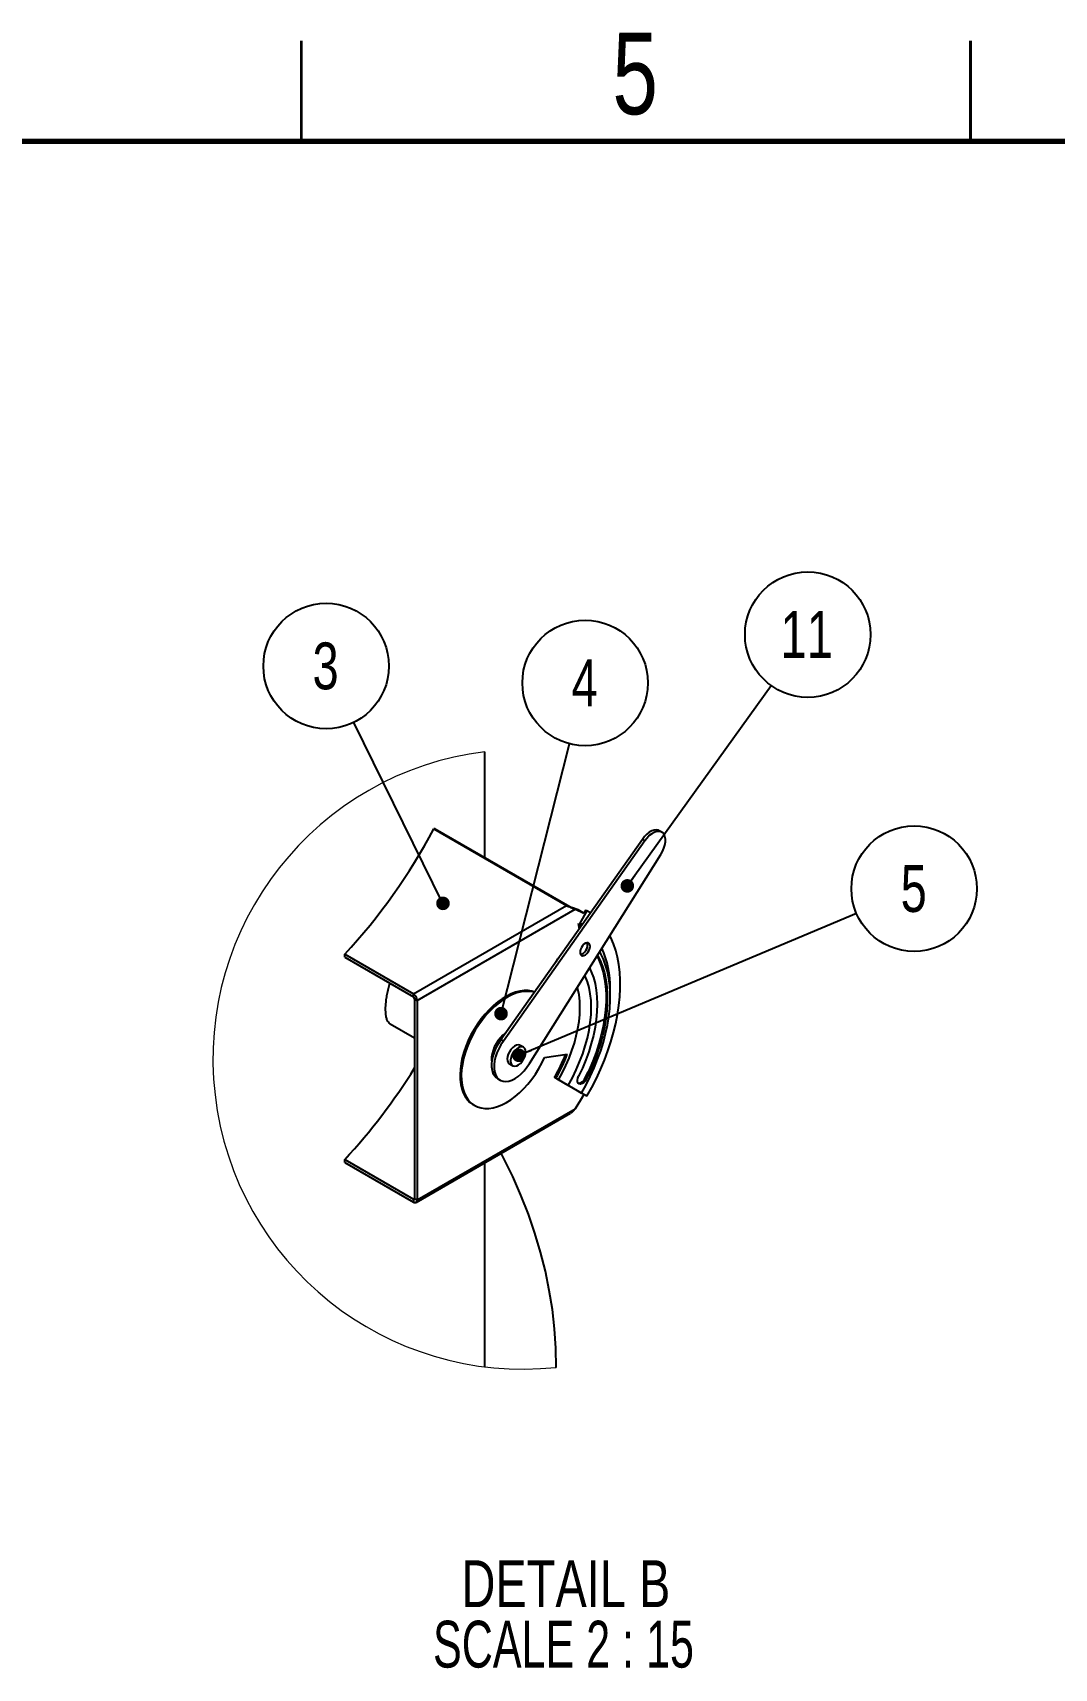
# Model space of a CAD drawing. Header units: millimetres. Extents: x 2 to 418, y 2 to 295.
# Drawn here: x 139.9 to 216.3, y 172.9 to 295.1 of the extents above; entities that cross this region are included whole.
import ezdxf

# ---------------------------------------------------------------- set-up
doc = ezdxf.new("R2010")
doc.units = ezdxf.units.MM
doc.layers.add('RED_DIMENSION', color=1, linetype='Continuous')
doc.styles.add('SLDTEXTSTYLE0', font='TXT', dxfattribs={"width": 0.75})
doc.styles.add('SLDTEXTSTYLE6', font='TXT', dxfattribs={"width": 0.6875})
doc.dimstyles.new('SLDDIMSTYLE0', dxfattribs={"dimtxt": 0.18, "dimasz": 1.016, "dimexe": 0, "dimexo": 0.0625, "dimgap": 0, "dimtad": 0, "dimtih": 1, "dimtoh": 1, "dimdec": 0, "dimrnd": 1e-09, "dimzin": 0, "dimdsep": 46, "dimtxsty": 'Standard', "dimblk1": 'DOT', "dimblk2": 'DOT', "dimsah": 1, "dimcen": 0.09, "dimadec": 0, "dimazin": 0, "dimtfac": 1.016, "dimtdec": 0, "dimtofl": 0, "dimtmove": 0, "dimatfit": 3, "dimldrblk": 'DOT', "dimfxl": 0, "dimfrac": 2, "dimtolj": 1, "dimtzin": 0, "dimarcsym": 0})

# ---------------------------------------------------------------- blocks, each defined once
blk = doc.blocks.new('SW_NOTE_8')
at = {"color": 0, "linetype": 'Continuous', "lineweight": 0, "char_height": 3.5, "attachment_point": 2}
for s, insert, style in [('DETAIL B', (9.13, 4.51), 'SLDTEXTSTYLE0'), ('SCALE 2 : 15', (8.95, -0.01), 'SLDTEXTSTYLE6')]:
    blk.add_mtext(s, dxfattribs=dict(at, insert=insert, style=style))
blk = doc.blocks.new('SW_NOTE_9')
at = {"layer": 'RED_DIMENSION', "color": 0}
blk.add_circle((2.74, 3.81), 4.69, dxfattribs=at)
at = {"layer": 'RED_DIMENSION', "color": 0, "insert": (2.66, 5.57), "char_height": 3.5, "attachment_point": 2, "style": 'SLDTEXTSTYLE0'}
blk.add_mtext('11', dxfattribs=at)
blk = doc.blocks.new('_DOT')
at = {"color": 0, "linetype": 'ByBlock', "lineweight": -2}
blk.add_line((-0.5, 0), (-1, 0), dxfattribs=at)
at = {"color": 0, "linetype": 'ByBlock', "const_width": 0.5}
blk.add_lwpolyline([(-0.25, 0, 1), (0.25, 0, 1)], format="xyb", close=True, dxfattribs=at)
blk = doc.blocks.new('SW_NOTE_10')
at = {"layer": 'RED_DIMENSION', "color": 0}
blk.add_circle((1.16, 4.55), 4.69, dxfattribs=at)
at = {"layer": 'RED_DIMENSION', "color": 0, "insert": (1.12, 6.31), "char_height": 3.5, "attachment_point": 2, "style": 'SLDTEXTSTYLE0'}
blk.add_mtext('4', dxfattribs=at)
blk = doc.blocks.new('SW_NOTE_11')
at = {"layer": 'RED_DIMENSION', "color": 0}
blk.add_circle((-2.07, 4.21), 4.69, dxfattribs=at)
at = {"layer": 'RED_DIMENSION', "color": 0, "insert": (-2.11, 5.97), "char_height": 3.5, "attachment_point": 2, "style": 'SLDTEXTSTYLE0'}
blk.add_mtext('3', dxfattribs=at)
blk = doc.blocks.new('SW_NOTE_12')
at = {"layer": 'RED_DIMENSION', "color": 0}
blk.add_circle((4.32, 1.82), 4.69, dxfattribs=at)
at = {"layer": 'RED_DIMENSION', "color": 0, "insert": (4.29, 3.58), "char_height": 3.5, "attachment_point": 2, "style": 'SLDTEXTSTYLE0'}
blk.add_mtext('5', dxfattribs=at)

msp = doc.modelspace()

# ---------------------------------------------------------------- linework, layer by layer
at = {"color": 7, "linetype": 'Continuous', "lineweight": 35}
for p, q in [((160, 287), (160, 294.5)), ((210, 294.5), (210, 287)), ((210, 287), (210, 294.5))]:
    msp.add_line(p, q, dxfattribs=at)
at = {"color": 7, "linetype": 'Continuous', "lineweight": 70}
msp.add_line((10, 287), (410, 287), dxfattribs=at)
at = {"color": 7, "linetype": 'Continuous', "lineweight": 25}
for p, q in [((173.71139, 233.4669), (173.71139, 241.37129)), ((170.00474, 235.6067), (169.88868, 235.59987)), ((169.88868, 235.59987), (179.80043, 229.87794)), ((170.00474, 235.6067), (180.05296, 229.80599)), ((185.47913, 234.8231), (174.90707, 219.8473)), ((185.66769, 234.71424), (185.47913, 234.8231)), ((186.92337, 235.35897), (186.7348, 235.46782)), ((185.66769, 234.71424), (175.09563, 219.73845)), ((177.03117, 218.06268), (186.84582, 233.69423)), ((168.36409, 223.27589), (179.80043, 229.87794)), ((168.64694, 222.78599), (180.45493, 229.6026)), ((181.33519, 229.47932), (180.80186, 228.55556)), ((181.11279, 229.2998), (180.92423, 229.40865)), ((181.24091, 229.53375), (181.10757, 229.30281)), ((181.33519, 229.47932), (181.24091, 229.53375)), ((181.59245, 229.31744), (181.33519, 229.47932)), ((180.68142, 228.55154), (180.75305, 228.1284)), ((180.80186, 228.55556), (180.85075, 228.26678)), ((180.97801, 228.44706), (180.80186, 228.55556)), ((163.23239, 226.23836), (168.36409, 223.27589)), ((163.23239, 226.02062), (163.23239, 226.23836)), ((181.33852, 227.09258), (181.3624, 227.06948)), ((163.23239, 226.02062), (168.36409, 223.05815)), ((179.14063, 225.8828), (179.01866, 225.67156)), ((179.178, 225.89726), (179.14063, 225.8828)), ((168.36409, 223.05815), (168.36409, 223.27589)), ((168.45838, 222.89485), (168.64694, 222.78599)), ((168.45838, 222.89485), (168.45838, 207.97937)), ((168.64694, 222.78599), (168.64694, 207.87051)), ((183.07128, 223.17165), (183.06555, 223.66792)), ((166.62153, 221.03819), (168.45838, 219.9778)), ((175.09563, 219.73845), (174.90707, 219.8473)), ((176.58949, 219.28666), (176.35083, 219.42444)), ((175.55089, 218.03876), (175.78955, 217.90098)), ((178.15792, 218.52376), (179.86377, 218.76599)), ((174.66239, 216.93514), (174.85095, 216.82629)), ((179.00755, 216.96632), (178.91327, 217.02075)), ((179.14063, 216.88945), (178.91327, 217.02075)), ((179.20755, 216.85082), (179.00755, 216.96632)), ((179.86405, 216.47177), (179.14063, 216.88945)), ((179.93098, 216.43314), (179.20755, 216.85082)), ((180.80882, 215.92619), (179.86405, 216.47177)), ((180.93098, 215.85566), (179.93098, 216.43314)), ((181.19316, 216.94465), (181.28744, 216.89022)), ((180.68142, 215.99968), (180.80882, 215.92619)), ((180.80186, 215.93015), (180.93098, 215.85566)), ((181.33519, 215.62216), (180.80186, 215.93015)), ((181.24091, 215.67659), (181.11327, 215.7503)), ((181.33519, 215.62216), (181.24091, 215.67659)), ((168.56408, 207.68737), (180.11621, 214.35628)), ((168.64694, 207.87051), (180.45493, 214.68712)), ((172.8468, 214.98112), (172.94108, 214.92669)), ((163.23239, 210.8874), (168.36409, 207.92492)), ((163.23239, 210.66965), (163.23239, 210.8874)), ((163.23239, 210.66965), (168.36409, 207.70718)), ((173.71139, 195.39742), (173.71139, 210.65886)), ((168.36409, 207.92492), (168.36409, 207.70718)), ((168.45838, 207.97937), (168.64694, 207.87051))]:
    msp.add_line(p, q, dxfattribs=at)
at = {"color": 8, "linetype": 'Continuous', "lineweight": 25}
msp.add_line((168.45838, 207.97935), (168.36409, 207.92492), dxfattribs=at)
at = {"color": 7, "linetype": 'Continuous', "lineweight": 25, "flags": 128}
for points in [[(186.7348, 235.46782), (186.67526, 235.49654), (186.52287, 235.52932), (186.353, 235.51537), (186.17219, 235.45521), (185.98738, 235.35116), (185.80568, 235.20721), (185.63406, 235.02891), (185.47913, 234.8231)], [(186.84582, 233.69423), (186.97811, 233.91965), (187.08268, 234.15599), (187.15551, 234.3942), (187.19381, 234.6251), (187.19609, 234.83983), (187.16228, 235.03013), (187.09366, 235.18869), (186.99289, 235.30943), (186.86382, 235.38769), (186.71143, 235.42047), (186.54156, 235.40651), (186.36075, 235.34635), (186.17594, 235.2423), (185.99424, 235.09836), (185.82262, 234.92005), (185.66769, 234.71424)], [(180.92423, 229.40865), (180.66706, 229.54463), (180.26637, 229.71145)], [(180.45493, 229.6026), (180.85562, 229.43578), (181.11279, 229.2998)], [(181.33519, 215.62216), (181.70009, 216.28154), (182.03988, 216.95199), (182.3532, 217.63086), (182.63882, 218.31548), (182.89563, 219.00315), (183.12259, 219.69114), (183.31883, 220.37675), (183.48355, 221.05727), (183.61612, 221.73002), (183.716, 222.39234), (183.78281, 223.04161), (183.81629, 223.67527), (183.81629, 224.29083), (183.78281, 224.88585), (183.716, 225.45798), (183.61612, 226.00497), (183.48355, 226.52466), (183.31883, 227.01499), (183.12259, 227.47404), (183.04197, 227.63594)], [(181.33492, 226.28193), (181.43218, 226.40317), (181.50851, 226.54254), (181.55711, 226.68765), (181.57368, 226.82561), (181.55674, 226.94416), (181.5078, 227.03277), (181.4312, 227.08356), (181.33375, 227.09202), (181.22411, 227.0574), (181.11202, 226.98278), (181.00745, 226.87478), (180.91968, 226.74301), (180.85651, 226.59916), (180.82355, 226.45603), (180.82374, 226.32632), (180.85706, 226.22157), (180.92053, 226.15109), (181.00854, 226.12113), (181.11326, 226.13435), (181.22537, 226.18959), (181.33492, 226.28193)], [(180.93098, 215.85566), (181.27165, 216.47356), (181.58664, 217.10249), (181.87447, 217.73952), (182.13381, 218.38168), (182.36343, 219.02599), (182.56228, 219.66943), (182.72942, 220.309), (182.86408, 220.94173), (182.96563, 221.56466), (183.0336, 222.17488), (183.06765, 222.76956), (183.06765, 223.34593), (183.0336, 223.90128), (182.96563, 224.43304), (182.86408, 224.93873), (182.72942, 225.41598), (182.56228, 225.86257), (182.36343, 226.27642), (182.28058, 226.42328)], [(181.52545, 225.22062), (181.66123, 224.93104), (181.81907, 224.50351), (181.94276, 224.04406), (182.03162, 223.55527), (182.08513, 223.0399), (182.103, 222.50086), (182.08513, 221.94119), (182.03162, 221.36404), (181.94276, 220.77266), (181.81907, 220.17039), (181.66123, 219.56063), (181.47014, 218.9468), (181.24687, 218.33237), (180.99269, 217.72081), (180.70902, 217.11556)], [(182.07997, 226.10379), (182.22315, 225.8137), (182.40006, 225.36796), (182.54269, 224.88925), (182.65029, 224.38001), (182.72233, 223.84284), (182.75846, 223.28046), (182.75846, 222.69574), (182.72233, 222.09167), (182.65029, 221.47131), (182.54269, 220.83783), (182.40006, 220.19445), (182.22315, 219.54446), (182.01286, 218.89116), (181.77023, 218.23787), (181.49654, 217.58793), (181.19316, 216.94465)], [(182.11396, 226.15792), (182.31744, 225.75927), (182.49434, 225.31353), (182.63697, 224.83483), (182.74457, 224.32559), (182.81662, 223.78841), (182.85273, 223.22603), (182.85273, 222.64132), (182.81662, 222.03724), (182.74457, 221.41688), (182.63697, 220.7834), (182.49434, 220.14003), (182.31744, 219.49003), (182.10714, 218.83673), (181.86452, 218.18344), (181.59082, 217.53351), (181.28744, 216.89022)], [(179.20755, 216.85082), (179.49901, 217.38317), (179.76483, 217.926), (180.00337, 218.47596), (180.21317, 219.02968), (180.39293, 219.58373), (180.54154, 220.13469), (180.65809, 220.67918), (180.74186, 221.21383), (180.79232, 221.73534), (180.80918, 222.24051), (180.79232, 222.72622), (180.74186, 223.18946), (180.65809, 223.6274), (180.61988, 223.77833)], [(179.93098, 216.43314), (180.2452, 217.00707), (180.53178, 217.59229), (180.78896, 218.18522), (181.01515, 218.78218), (181.20894, 219.3795), (181.36916, 219.9735), (181.49481, 220.56051), (181.58512, 221.13692), (181.63953, 221.69917), (181.6577, 222.2438), (181.63953, 222.76744), (181.58512, 223.26687), (181.49481, 223.73901), (181.36916, 224.18095), (181.20894, 224.58996), (181.17517, 224.66271)], [(177.41794, 223.40407), (177.21596, 223.46721), (176.93386, 223.51299), (176.63531, 223.51616), (176.32323, 223.47667), (176.00066, 223.39491), (175.67075, 223.27168), (175.33671, 223.10819), (175.00179, 222.90601), (174.66925, 222.66713), (174.34234, 222.39387), (174.02424, 222.08889), (173.71804, 221.75516), (173.42674, 221.39594), (173.15317, 221.01472), (172.89999, 220.61522), (172.66967, 220.20133), (172.46446, 219.77708), (172.28636, 219.34661), (172.13708, 218.9141), (172.01811, 218.48378), (171.9306, 218.05984), (171.87538, 217.6464), (171.85301, 217.24749), (171.8637, 216.867), (171.90734, 216.50864), (171.98353, 216.17589), (172.0915, 215.87201), (172.2302, 215.59995), (172.39829, 215.36235), (172.59414, 215.16154), (172.81582, 214.99947), (172.8468, 214.98112)], [(177.40552, 223.38647), (177.31025, 223.41278), (177.02814, 223.45857), (176.72959, 223.46173), (176.41751, 223.42224), (176.09494, 223.34048), (175.76503, 223.21726), (175.43099, 223.05376), (175.09606, 222.85159), (174.76353, 222.6127), (174.43661, 222.33944), (174.11852, 222.03446), (173.81232, 221.70074), (173.52101, 221.34151), (173.24745, 220.96029), (172.99427, 220.56079), (172.76395, 220.1469), (172.55874, 219.72265), (172.38064, 219.29218), (172.23137, 218.85968), (172.11239, 218.42936), (172.02487, 218.00541), (171.96966, 217.59197), (171.94729, 217.19306), (171.95797, 216.81257), (172.00163, 216.45421), (172.0778, 216.12147), (172.18578, 215.81758), (172.32448, 215.54552), (172.49257, 215.30792), (172.68842, 215.10711), (172.9101, 214.94505), (173.15547, 214.8233), (173.42213, 214.74305), (173.70747, 214.7051), (174.00874, 214.70981), (174.32298, 214.75712), (174.64714, 214.84659), (174.97805, 214.97733), (175.3125, 215.14809), (175.64723, 215.35718), (175.97898, 215.60258), (176.3045, 215.8819), (176.62064, 216.1924), (176.92431, 216.53108), (177.21255, 216.89462), (177.48257, 217.27949), (177.73171, 217.68194), (177.95756, 218.09805), (178.15792, 218.52376), (178.15792, 218.52376)], [(175.25057, 220.33389), (175.24228, 220.3283), (175.04806, 220.17664), (174.86275, 219.99177), (174.69195, 219.77931), (174.54088, 219.54571), (174.41412, 219.29808), (174.31551, 219.04393), (174.24806, 218.791), (174.21382, 218.54695), (174.21382, 218.31922), (174.22473, 218.22583)], [(175.10721, 220.13081), (175.07842, 220.13675), (175.00774, 220.13995)], [(174.90707, 219.8473), (174.72106, 219.57401), (174.55881, 219.28396), (174.42404, 218.98379), (174.31983, 218.68035), (174.24853, 218.38056), (174.2118, 218.09127), (174.21047, 217.81908), (174.24455, 217.57021), (174.31329, 217.35034), (174.41511, 217.16449), (174.54768, 217.01689), (174.66239, 216.93514)], [(174.25962, 218.84403), (174.31766, 218.76207), (174.33869, 218.74284)], [(175.09563, 219.73845), (174.90962, 219.46515), (174.74738, 219.17511), (174.61261, 218.87493), (174.50839, 218.57149), (174.4371, 218.2717), (174.40037, 217.98241), (174.39902, 217.71023), (174.43312, 217.46136), (174.50185, 217.24149), (174.60367, 217.05563), (174.73623, 216.90804), (174.89653, 216.80207), (175.0809, 216.74015), (175.28513, 216.7237), (175.50455, 216.75308), (175.73416, 216.82763), (175.96872, 216.94564), (176.20287, 217.10442), (176.43127, 217.30035), (176.6487, 217.52895), (176.8502, 217.78501), (177.03117, 218.06268)], [(176.35083, 219.42444), (176.31849, 219.4403), (176.20002, 219.46189), (176.06589, 219.43759), (175.92454, 219.36893), (175.78484, 219.26022), (175.65557, 219.1183), (175.54485, 218.95208), (175.45964, 218.772), (175.40531, 218.58939), (175.38525, 218.41571), (175.40073, 218.26188), (175.45077, 218.13757), (175.53224, 218.05058), (175.55089, 218.03876)], [(176.73743, 218.74767), (176.75521, 218.92038), (176.73743, 219.07258), (176.68523, 219.19469), (176.60189, 219.27904), (176.49263, 219.32034), (176.36433, 219.31599), (176.22504, 219.26627), (176.08352, 219.17429), (175.94866, 219.04584), (175.82894, 218.88899), (175.73187, 218.71359), (175.66356, 218.53066), (175.62829, 218.3517), (175.62829, 218.18796), (175.66356, 218.04972), (175.73187, 217.94567), (175.82894, 217.88234), (175.94866, 217.86371), (176.08352, 217.89097), (176.22504, 217.96238), (176.36433, 218.07347), (176.49263, 218.21726), (176.60189, 218.38471), (176.68523, 218.56529), (176.73743, 218.74767)], [(181.28744, 216.89022), (181.19818, 216.75231), (181.09037, 216.63923), (180.97426, 216.56176), (180.86092, 216.52727), (180.76115, 216.53907), (180.68447, 216.59601), (180.63817, 216.69269), (180.62667, 216.81987), (180.65106, 216.96545), (180.70902, 217.11556)], [(181.19316, 216.94465), (181.1039, 216.80674), (180.99608, 216.69365), (180.87997, 216.61618), (180.76664, 216.5817), (180.69366, 216.58533)], [(181.16083, 216.88819), (181.36962, 217.31265), (181.42999, 217.4407)], [(181.11327, 215.7503), (180.85562, 215.31657), (180.45493, 214.68712)], [(179.04447, 195.35698), (179.01199, 196.78935), (178.9138, 198.23203), (178.75023, 199.67272), (178.52138, 201.11046), (178.22742, 202.54424), (177.86855, 203.97308), (177.44501, 205.39602), (176.9571, 206.81206), (176.40513, 208.22025), (175.7895, 209.61962), (175.11064, 211.0092), (174.92786, 211.36111)]]:
    msp.add_lwpolyline(points, dxfattribs=at)
at = {"color": 7, "linetype": 'Continuous', "lineweight": 18}
msp.add_arc((176.55237, 218.38435), 23.16183, 97.0455154, 276.1767123, dxfattribs=at)
at = {"color": 7, "linetype": 'Continuous', "lineweight": 25}
for centre, radius, start, end in [((130.97753, 256.21964), 44.03695, 317.0921639, 332.0800133), ((180.75152, 226.78123), 0.56093, 280.4082226, 331.3192687), ((180.7822, 226.89863), 0.60198, 320.0418659, 18.9043332), ((175.93393, 223.78604), 7.13259, 359.0510587, 24.029832), ((168.03286, 222.75805), 0.61471, 2.6050367, 57.3951148), ((168.25368, 222.88553), 0.20491, 2.6066711, 57.39647), ((129.57564, 241.98523), 45.82414, 317.2629905, 328.0511581), ((168.149, 223.24614), 12.43483, 329.9575396, 338.7965721), ((168.25785, 223.18413), 12.41842, 329.9541863, 339.1592109), ((168.4009, 207.97005), 0.05823, 230.795055, 9.2126698), ((168.47451, 207.84254), 0.17468, 230.7967541, 9.2137593)]:
    msp.add_arc(centre, radius, start, end, dxfattribs=at)
for points, knots in [([(179.80043, 229.87794), (179.8263, 229.86385), (179.88017, 229.83452), (179.98082, 229.78806), (180.1203, 229.72869), (180.28385, 229.66466), (180.40241, 229.62165), (180.45493, 229.6026)], [0, 0, 0, 0, 0.1243299, 0.258805435, 0.467672455, 0.764176183, 1, 1, 1, 1]), ([(180.05296, 229.80599), (180.05674, 229.80385), (180.06826, 229.79734), (180.0917, 229.78526), (180.12829, 229.76771), (180.17936, 229.74521), (180.22707, 229.72573), (180.25805, 229.71448), (180.26637, 229.71145)], [0, 0, 0, 0, 0.055779243, 0.169790081, 0.338600668, 0.576811311, 0.88628412, 1, 1, 1, 1]), ([(166.62153, 221.03819), (166.57644, 221.07542), (166.4713, 221.16221), (166.38374, 221.37309), (166.31971, 221.63549), (166.29025, 221.94262), (166.28912, 222.29114), (166.31623, 222.66243), (166.36967, 223.05775), (166.44821, 223.4625), (166.52887, 223.80345), (166.59014, 224.00478), (166.61019, 224.07065)], [0, 0, 0, 0, 0.054982648, 0.128194161, 0.210697198, 0.312986984, 0.420367417, 0.542258923, 0.666870617, 0.799763594, 0.934488996, 1, 1, 1, 1]), ([(180.45493, 214.68712), (180.38602, 214.59478), (180.2896, 214.46557), (180.1529, 214.38337), (180.11388, 214.35992)], [0, 0, 0, 0, 0.714618258, 1, 1, 1, 1])]:
    msp.add_open_spline(points, degree=3, knots=knots, dxfattribs=at)

# ---------------------------------------------------------------- block references
at = {"color": 7, "linetype": 'Continuous', "lineweight": 0}
msp.add_blockref('SW_NOTE_8', (170.63223, 176.42722), dxfattribs=at)
at = {"layer": 'RED_DIMENSION'}
for name, p in [('SW_NOTE_9', (195.09494, 246.31482)), ('SW_NOTE_11', (163.91634, 243.5665)), ('SW_NOTE_10', (180.03847, 241.96278)), ('SW_NOTE_12', (201.46412, 229.31589))]:
    msp.add_blockref(name, p, dxfattribs=at)

# ---------------------------------------------------------------- texts
at = {"color": 7, "linetype": 'Continuous', "lineweight": 0, "insert": (184.93862, 295.11369), "char_height": 6.096, "attachment_point": 2, "style": 'SLDTEXTSTYLE0'}
msp.add_mtext('5', dxfattribs=at)

# ---------------------------------------------------------------- leaders
at = {"layer": 'RED_DIMENSION'}
for points in [[(184.35148, 231.34368), (195.09494, 246.31482)], [(170.57675, 230.03622), (163.91634, 243.5665)], [(174.91491, 221.79371), (180.03847, 241.96278)], [(176.24587, 218.68043), (201.46412, 229.31589)]]:
    msp.add_leader(points, dimstyle='SLDDIMSTYLE0', dxfattribs=at)

doc.saveas('drawing.dxf')
